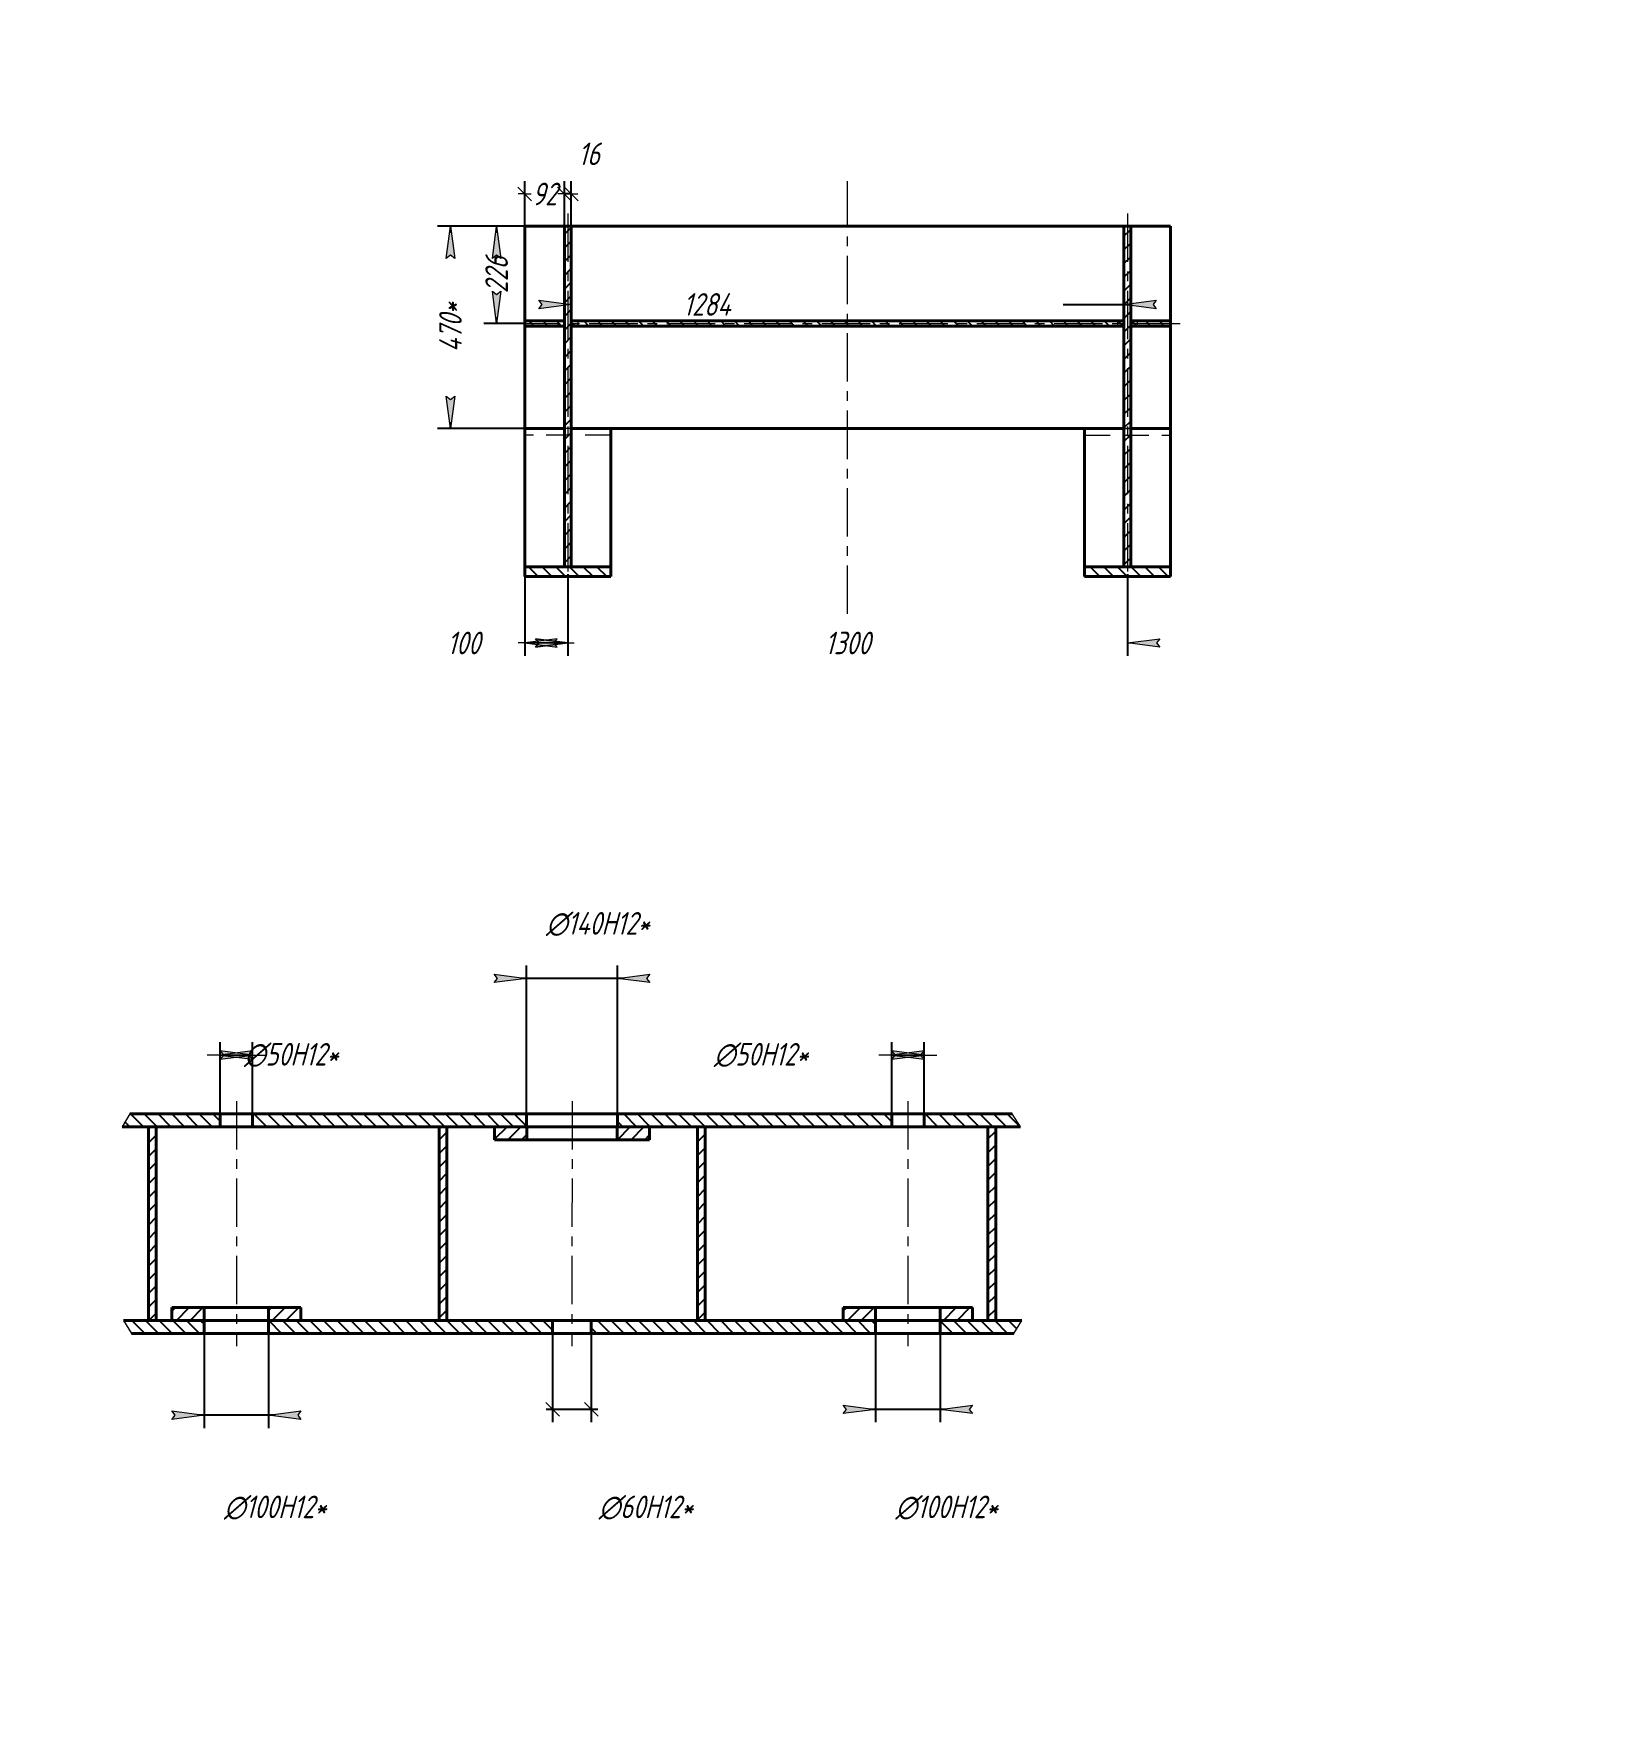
# Model space of a CAD drawing. Header units: millimetres. Extents: x 0 to 841, y 0 to 594.
# Drawn here: x 352.6 to 596.8, y 0 to 260.1 of the extents above; entities that cross this region are included whole.
import ezdxf

# ---------------------------------------------------------------- set-up
doc = ezdxf.new("R2010")
doc.units = ezdxf.units.MM
for name, pattern in [('K5LT_AXLED', [12, 7.5, -1.5, 1.5, -1.5]), ('K5LT_BASIC', [0]), ('K5LT_DASHED', [6, 4, -2]), ('K5LT_THIN', [0]), ('K5LT_THIN_INCLUDED_TO_HATCHING', [0])]:
    doc.linetypes.add(name, pattern=pattern)
doc.layers.add('Системный слой', color=7, linetype='Continuous')
doc.styles.add('KDIMTEXTSTYLE', font='GOST_AU.SHX', dxfattribs={"width": 0.96, "oblique": 15, "height": 5})
doc.dimstyles.new('KDIMSTYLE (0.07)', dxfattribs={"dimtxt": 5, "dimasz": 1, "dimexe": 2, "dimexo": 0.0625, "dimgap": 1, "dimtad": 1, "dimlfac": 15, "dimtxsty": 'KDIMTEXTSTYLE', "dimsah": 1, "dimcen": 0.09, "dimdle": 1, "dimadec": 0, "dimazin": 0, "dimtfac": 0.667, "dimtmove": 0, "dimatfit": 3, "dimfxl": 1, "dimtvp": 1, "dimtolj": 1, "dimtzin": 0, "dimarcsym": 0})
doc.dimstyles.new('KDIMSTYLE (0.10)', dxfattribs={"dimtxt": 5, "dimasz": 1, "dimexe": 2, "dimexo": 0.0625, "dimgap": 1, "dimtad": 1, "dimlfac": 10, "dimtxsty": 'KDIMTEXTSTYLE', "dimsah": 1, "dimcen": 0.09, "dimdle": 1, "dimadec": 0, "dimazin": 0, "dimtfac": 0.667, "dimtmove": 0, "dimatfit": 3, "dimfxl": 1, "dimtvp": 1, "dimtolj": 1, "dimtzin": 0, "dimarcsym": 0})
pattern_1 = [(135, (0, 0), (-1.060660171779821, -1.060660171779821), [])]
pattern_2 = [(45, (0, 0), (-1.060660171779821, 1.060660171779821), [])]

# ---------------------------------------------------------------- blocks, each defined once
blk = doc.blocks.new('U149')
at = {"layer": 'Системный слой', "color": 150, "linetype": 'K5LT_BASIC', "lineweight": 40, "true_color": 0x0080ff}
for p, q in [((434.7785156587731, 198.9171119457842), (428.6451823254399, 198.9171119457842)), ((441.9785156587732, 198.9171119460481), (435.8451823254398, 198.9171119457842))]:
    blk.add_line(p, q, dxfattribs=at)
at = {"layer": 'Системный слой', "color": 7, "linetype": 'K5LT_DASHED', "lineweight": 18}
blk.add_line((435.8451823254398, 198.9171119457842), (434.7785156587731, 198.9171119457842), dxfattribs=at)
blk = doc.blocks.new('U150')
at = {"layer": 'Системный слой', "color": 150, "linetype": 'K5LT_BASIC', "lineweight": 40, "true_color": 0x0080ff}
for p, q in [((515.3118489921065, 198.9171119460481), (521.4451823254399, 198.9171119457842)), ((522.5118489921065, 198.9171119457842), (528.6451823254399, 198.9171119457842))]:
    blk.add_line(p, q, dxfattribs=at)
at = {"layer": 'Системный слой', "color": 7, "linetype": 'K5LT_DASHED', "lineweight": 18}
blk.add_line((521.4451823254399, 198.9171119457842), (522.5118489921065, 198.9171119457842), dxfattribs=at)
blk = doc.blocks.new('U151')
at = {"layer": 'Системный слой', "color": 150, "linetype": 'K5LT_BASIC', "lineweight": 40, "true_color": 0x0080ff}
for p, q in [((434.7785156587732, 230.2504452790555), (428.6451823254399, 230.2504452790555)), ((521.4451823254399, 230.2504452790555), (435.8451823254399, 230.2504452790555)), ((528.6451823254399, 230.2504452790554), (522.5118489921065, 230.2504452790555))]:
    blk.add_line(p, q, dxfattribs=at)
at = {"layer": 'Системный слой', "color": 7, "linetype": 'K5LT_DASHED', "lineweight": 18}
for p, q in [((435.8451823254399, 230.2504452790555), (434.7785156587732, 230.2504452790555)), ((522.5118489921065, 230.2504452790555), (521.4451823254399, 230.2504452790555))]:
    blk.add_line(p, q, dxfattribs=at)
blk = doc.blocks.new('U152')
at = {"layer": 'Системный слой', "color": 150, "linetype": 'K5LT_BASIC', "lineweight": 40, "true_color": 0x0080ff}
for p, q in [((434.7785156587731, 198.9171119457842), (428.6451823254399, 198.9171119457842)), ((521.4451823254399, 198.9171119457842), (435.8451823254398, 198.9171119457842)), ((528.6451823254399, 198.9171119457842), (522.5118489921065, 198.9171119457842))]:
    blk.add_line(p, q, dxfattribs=at)
at = {"layer": 'Системный слой', "color": 7, "linetype": 'K5LT_DASHED', "lineweight": 18}
for p, q in [((435.8451823254398, 198.9171119457842), (434.7785156587731, 198.9171119457842)), ((522.5118489921065, 198.9171119457842), (521.4451823254399, 198.9171119457842))]:
    blk.add_line(p, q, dxfattribs=at)
blk = doc.blocks.new('U153')
at = {"layer": 'Системный слой', "color": 150, "linetype": 'K5LT_BASIC', "lineweight": 40, "true_color": 0x0080ff}
for p, q in [((428.6451823254399, 215.5837786123888), (428.6451823254399, 230.2504452790555)), ((428.6451823254399, 198.9171119457842), (428.6451823254399, 214.7837786123888))]:
    blk.add_line(p, q, dxfattribs=at)
at = {"layer": 'Системный слой', "color": 7, "linetype": 'K5LT_DASHED', "lineweight": 18}
blk.add_line((428.6451823254399, 214.7837786123888), (428.6451823254399, 215.5837786123888), dxfattribs=at)
blk = doc.blocks.new('U154')
at = {"layer": 'Системный слой', "color": 150, "linetype": 'K5LT_BASIC', "lineweight": 40, "true_color": 0x0080ff}
for p, q in [((528.6451823254399, 215.5837786123888), (528.6451823254399, 230.2504452790554)), ((528.6451823254399, 198.9171119457842), (528.6451823254399, 214.7837786123888))]:
    blk.add_line(p, q, dxfattribs=at)
at = {"layer": 'Системный слой', "color": 7, "linetype": 'K5LT_DASHED', "lineweight": 18}
blk.add_line((528.6451823254399, 214.7837786123888), (528.6451823254399, 215.5837786123888), dxfattribs=at)
blk = doc.blocks.new('KDIMARROW_01')
at = {"layer": 'Системный слой'}
blk.add_hatch(color=0, dxfattribs=at).paths.add_polyline_path([(-5, -0.6582624912261956), (0, 0), (-5, 0.658262491226197), (-4.5, 5.51091059616309e-16)])
at = {"layer": 'Системный слой', "color": 0, "linetype": 'K5LT_THIN', "lineweight": 18}
for p, q in [((-4.5, 5.51091059616309e-16), (-5, 0.658262491226197)), ((-5, 0.658262491226197), (0, 0)), ((0, 0), (-5, -0.6582624912261956)), ((-5, -0.6582624912261956), (-4.5, 5.51091059616309e-16)), ((0, 0), (-1, 0))]:
    blk.add_line(p, q, dxfattribs=at)
blk = doc.blocks.new('KDIMARROW_13')
at = {"layer": 'Системный слой', "color": 0, "linetype": 'K5LT_THIN', "lineweight": 18}
for p, q in [((-1.060500025749206, 1.060500025749207), (1.060500025749206, -1.060500025749207)), ((0, 0), (-1, 0)), ((0, 0), (1, -1.224646799147353e-16))]:
    blk.add_line(p, q, dxfattribs=at)
blk = doc.blocks.new('KDIMARROW_02')
at = {"layer": 'Системный слой'}
blk.add_hatch(color=0, dxfattribs=at).paths.add_polyline_path([(4.5, -5.51091059616309e-16), (5, 0.6582624912261956), (0, 0), (5, -0.658262491226197)])
at = {"layer": 'Системный слой', "color": 0, "linetype": 'K5LT_THIN', "lineweight": 18}
for p, q in [((0, 0), (-1, 0)), ((5, 0.6582624912261956), (0, 0)), ((0, 0), (5, -0.658262491226197)), ((0, 0), (7, -8.572527594031472e-16)), ((4.5, -5.51091059616309e-16), (5, 0.6582624912261956)), ((5, -0.658262491226197), (4.5, -5.51091059616309e-16))]:
    blk.add_line(p, q, dxfattribs=at)
blk = doc.blocks.new('U174')
at = {"layer": 'Системный слой', "color": 7, "linetype": 'K5LT_THIN_INCLUDED_TO_HATCHING', "lineweight": 18}
for p, q in [((367.4977516749658, 92.72700278865824), (366.2721218995735, 90.72700278865827)), ((505.4121104851039, 90.72700278865827), (504.1581709152668, 92.72700278865827)), ((366.4844453579092, 60.72700278865825), (367.7383849277462, 58.72700278865825)), ((504.3988041680471, 58.72700278865825), (505.6244339434395, 60.72700278865824))]:
    blk.add_line(p, q, dxfattribs=at)

msp = doc.modelspace()

# ---------------------------------------------------------------- hatches: boundary and pattern name
at = {"layer": 'Системный слой'}
h = msp.add_hatch(dxfattribs=at)
h.set_pattern_fill('', angle=45, style=0, pattern_type=0)
h.set_pattern_definition(pattern_2)
h.paths.add_polyline_path([(435.8451823254399, 230.2504452790554), (434.7785156587732, 230.2504452790554), (434.7785156587732, 177.4852539991517), (435.8451823254399, 177.4852539991517)])
h = msp.add_hatch(dxfattribs=at)
h.set_pattern_fill('', angle=45, style=0, pattern_type=0)
h.set_pattern_definition(pattern_2)
h.paths.add_polyline_path([(522.5118489921065, 230.2504452790554), (521.4451823254399, 230.2504452790554), (521.4451823254399, 177.4852539991517), (522.5118489921065, 177.4852539991517)])
h = msp.add_hatch(dxfattribs=at)
h.set_pattern_fill('', angle=135, style=0, pattern_type=0)
h.set_pattern_definition(pattern_1)
h.paths.add_polyline_path([(434.7785156587732, 214.7837786123888), (434.7785156587732, 215.5837786123888), (428.6451823254399, 215.5837786123888), (428.6451823254399, 214.7837786123888)])
h = msp.add_hatch(dxfattribs=at)
h.set_pattern_fill('', angle=135, style=0, pattern_type=0)
h.set_pattern_definition(pattern_1)
h.paths.add_polyline_path([(435.8451823254399, 214.7837786123888), (521.4451823254399, 214.7837786123888), (521.4451823254399, 215.5837786123888), (435.8451823254399, 215.5837786123888)])
h = msp.add_hatch(dxfattribs=at)
h.set_pattern_fill('', angle=135, style=0, pattern_type=0)
h.set_pattern_definition(pattern_1)
h.paths.add_polyline_path([(522.5118489921065, 215.5837786123888), (522.5118489921065, 214.7837786123888), (528.6451823254398, 214.7837786123888), (528.6451823254398, 215.5837786123888)])
h = msp.add_hatch(dxfattribs=at)
h.set_pattern_fill('', angle=135, style=0, pattern_type=0)
h.set_pattern_definition(pattern_1)
h.paths.add_polyline_path([(441.9785156587732, 177.4852539991693), (428.6451823254399, 177.4852539991693), (428.6451823254399, 175.9703237593518), (441.9785156587732, 175.9703237593518)])
h = msp.add_hatch(dxfattribs=at)
h.set_pattern_fill('', angle=135, style=0, pattern_type=0)
h.set_pattern_definition(pattern_1)
h.paths.add_polyline_path([(528.6451823254398, 177.4852539991693), (515.3118489921065, 177.4852539991693), (515.3118489921065, 175.9703237593518), (528.6451823254398, 175.9703237593518)])
h = msp.add_hatch(dxfattribs=at)
h.set_pattern_fill('', angle=135, style=0, pattern_type=0)
h.set_pattern_definition(pattern_1)
h.paths.add_polyline_path([(505.4121104851039, 90.72700278865825), (504.1581709152669, 92.72700278865825), (490.4785155128862, 92.72700278865825), (490.4785155128859, 90.72700278865825)])
h.paths.add_polyline_path([(485.478515804567, 90.72700278865825), (485.4785158045673, 92.72700278865825), (443.0224152641234, 92.72700278865825), (443.0224152641233, 90.72700278865825)])
h.paths.add_polyline_path([(428.9224152641234, 90.72700278865825), (428.9224152641235, 92.72700278865825), (386.4785155129328, 92.72700278865825), (386.4785155129328, 90.72700278865825)])
h.paths.add_polyline_path([(381.4785158046136, 90.72700278865825), (381.4785158046136, 92.72700278865825), (367.4977516749658, 92.72700278865824), (366.2721218995735, 90.72700278865825)])
h = msp.add_hatch(dxfattribs=at)
h.set_pattern_fill('', angle=45, style=0, pattern_type=0)
h.set_pattern_definition(pattern_2)
h.paths.add_polyline_path([(370.3785156587732, 60.72700278865824), (371.5785156587732, 60.72700278865823), (371.5785156587732, 90.72700278865824), (370.3785156587732, 90.72700278865824)])
h = msp.add_hatch(dxfattribs=at)
h.set_pattern_fill('', angle=45, style=0, pattern_type=0)
h.set_pattern_definition(pattern_2)
h.paths.add_polyline_path([(416.5785156587731, 90.72700278865827), (415.3785156587732, 90.72700278865827), (415.3785156587732, 60.72700278865827), (416.5785156587731, 60.72700278865827)])
h = msp.add_hatch(dxfattribs=at)
h.set_pattern_fill('', angle=45, style=0, pattern_type=0)
h.set_pattern_definition(pattern_2)
h.paths.add_polyline_path([(428.9724152641235, 90.72700278865824), (423.9724152641235, 90.72700278865824), (423.9724152641235, 88.72700278865824), (428.9724152641235, 88.72700278865824)])
h.paths.add_polyline_path([(447.9724152641235, 90.72700278865824), (442.9724152641235, 90.72700278865824), (442.9724152641235, 88.72700278865824), (447.9724152641235, 88.72700278865824)])
h = msp.add_hatch(dxfattribs=at)
h.set_pattern_fill('', angle=45, style=0, pattern_type=0)
h.set_pattern_definition(pattern_2)
h.paths.add_polyline_path([(456.5785156587731, 90.72700278865827), (455.3785156587732, 90.72700278865827), (455.3785156587732, 60.72700278865827), (456.5785156587731, 60.72700278865827)])
h = msp.add_hatch(dxfattribs=at)
h.set_pattern_fill('', angle=45, style=0, pattern_type=0)
h.set_pattern_definition(pattern_2)
h.paths.add_polyline_path([(500.3785156587732, 60.72700278865824), (501.5785156587732, 60.72700278865823), (501.5785156587732, 90.72700278865824), (500.3785156587732, 90.72700278865824)])
h = msp.add_hatch(dxfattribs=at)
h.set_pattern_fill('', angle=45, style=0, pattern_type=0)
h.set_pattern_definition(pattern_2)
h.paths.add_polyline_path([(378.9785157316934, 62.72700278865823), (373.9785156587732, 62.72700278865823), (373.9785156587732, 60.72700278865823), (378.9785157316934, 60.72700278865823)])
h.paths.add_polyline_path([(393.9785156587732, 62.72700278865823), (388.978515585853, 62.72700278865823), (388.978515585853, 60.72700278865823), (393.9785156587732, 60.72700278865823)])
h = msp.add_hatch(dxfattribs=at)
h.set_pattern_fill('', angle=45, style=0, pattern_type=0)
h.set_pattern_definition(pattern_2)
h.paths.add_polyline_path([(482.9785157316468, 62.72700278865815), (477.9785156587266, 62.72700278865815), (477.9785156587266, 60.72700278865815), (482.9785157316468, 60.72700278865815)])
h.paths.add_polyline_path([(497.9785156587266, 62.72700278865815), (492.9785155858065, 62.72700278865815), (492.9785155858065, 60.72700278865815), (497.9785156587266, 60.72700278865815)])
h = msp.add_hatch(dxfattribs=at)
h.set_pattern_fill('', angle=135, style=0, pattern_type=0)
h.set_pattern_definition(pattern_1)
h.paths.add_polyline_path([(504.3988041680471, 58.72700278865822), (505.6244339434394, 60.72700278865825), (492.9785155858065, 60.72700278865825), (492.978515585806, 58.72700278865825)])
h.paths.add_polyline_path([(482.9785157316468, 58.72700278865825), (482.9785157316472, 60.72700278865825), (438.9482339127151, 60.72700278865825), (438.9482339127146, 58.72700278865825)])
h.paths.add_polyline_path([(432.9483219302979, 58.72700278865825), (432.9483219302984, 60.72700278865825), (388.978515585853, 60.72700278865825), (388.978515585853, 58.72700278865825)])
h.paths.add_polyline_path([(378.9785157316934, 58.72700278865825), (378.9785157316934, 60.72700278865825), (366.4844453579092, 60.72700278865825), (367.7383849277463, 58.72700278865825)])

# ---------------------------------------------------------------- linework, layer by layer
at = {"layer": 'Системный слой', "color": 30, "linetype": 'K5LT_AXLED', "lineweight": 18, "true_color": 0xff8000}
for p, q in [((478.6451823254399, 170.1837786123888), (478.6451823254399, 237.2504452790554)), ((435.3118489921065, 232.2504452790554), (435.3118489921065, 175.8773814019239)), ((521.9785156587732, 232.2504452790554), (521.9785156587732, 175.8773814019239)), ((426.6451823254399, 215.1837786123888), (530.2451823254398, 215.1837786123888)), ((383.9785156587732, 94.72700278865827), (383.9785156587732, 56.72700278865825)), ((435.973835107449, 94.72700228466945), (435.9468580781809, 56.72700329264708)), ((487.9785156587267, 94.72700278865827), (487.9785156587266, 56.72700278865825))]:
    msp.add_line(p, q, dxfattribs=at)
at = {"layer": 'Системный слой', "color": 150, "linetype": 'K5LT_BASIC', "lineweight": 40, "true_color": 0x0080ff}
for p, q in [((435.8451823254399, 230.2504452790554), (434.7785156587732, 230.2504452790554)), ((434.7785156587732, 230.2504452790555), (434.7785156587732, 177.4852539991517)), ((435.8451823254399, 230.2504452790555), (435.8451823254399, 177.4852539991517)), ((522.5118489921065, 230.2504452790555), (521.4451823254399, 230.2504452790555)), ((521.4451823254399, 230.2504452790555), (521.4451823254399, 177.4852539991517)), ((522.5118489921065, 230.2504452790555), (522.5118489921065, 177.4852539991517)), ((428.6451823254399, 215.5837786123888), (434.7785156587732, 215.5837786123888)), ((428.6451823254399, 215.5837786123888), (428.6451823254399, 214.7837786123888)), ((428.6451823254399, 214.7837786123888), (434.7785156587732, 214.7837786123888)), ((434.7785156587732, 214.7837786123888), (434.7785156587732, 215.5837786123888)), ((435.8451823254399, 215.5837786123888), (521.4451823254399, 215.5837786123888)), ((435.8451823254399, 215.5837786123888), (435.8451823254399, 214.7837786123888)), ((435.8451823254399, 214.7837786123888), (521.4451823254399, 214.7837786123888)), ((521.4451823254399, 214.7837786123888), (521.4451823254399, 215.5837786123888)), ((528.6451823254399, 215.5837786123888), (522.5118489921065, 215.5837786123888)), ((522.5118489921065, 214.7837786123888), (522.5118489921065, 215.5837786123888)), ((528.6451823254399, 214.7837786123888), (522.5118489921065, 214.7837786123888)), ((528.6451823254399, 215.5837786123888), (528.6451823254399, 214.7837786123888)), ((428.6451823254399, 194.917111945986), (428.6451823254399, 198.9171119457842)), ((441.9785156587732, 194.917111945986), (441.9785156587732, 198.9171119460481)), ((515.3118489921065, 194.917111945986), (515.3118489921065, 198.9171119460481)), ((528.6451823254399, 194.917111945986), (528.6451823254399, 198.9171119457842)), ((428.6451823254399, 177.4852539991693), (428.6451823254399, 194.917111945986)), ((441.9785156587732, 177.4852539991693), (441.9785156587732, 194.917111945986)), ((515.3118489921065, 177.4852539991693), (515.3118489921065, 194.917111945986)), ((528.6451823254399, 177.4852539991693), (528.6451823254399, 194.917111945986)), ((428.6451823254399, 177.4852539991693), (428.6451823254399, 175.9703237593518)), ((441.9785156587732, 177.4852539991693), (428.6451823254399, 177.4852539991693)), ((435.8451823254399, 177.4852539991517), (434.7785156587732, 177.4852539991517)), ((441.9785156587732, 177.4852539991693), (441.9785156587732, 175.9703237593518)), ((515.3118489921065, 177.4852539991693), (515.3118489921065, 175.9703237593518)), ((515.3118489921065, 177.4852539991693), (528.6451823254399, 177.4852539991693)), ((522.5118489921065, 177.4852539991517), (521.4451823254399, 177.4852539991517)), ((528.6451823254399, 177.4852539991693), (528.6451823254399, 175.9703237593518)), ((441.9785156587732, 175.9703237593518), (428.6451823254399, 175.9703237593518)), ((515.3118489921065, 175.9703237593518), (528.6451823254399, 175.9703237593518)), ((367.4977516749658, 92.72700278865827), (381.4785158046136, 92.72700278865827)), ((381.4785158046136, 92.72700278865827), (386.4785155129328, 92.72700278865827)), ((381.4785158046136, 92.72700278865827), (381.4785158046136, 90.72700278865825)), ((386.4785155129328, 92.72700278865827), (386.4785155129328, 90.72700278865825)), ((386.4785155129328, 92.72700278865827), (428.9224152641234, 92.72700278865827)), ((428.9224152641234, 92.72700278865827), (443.0224152641234, 92.72700278865827)), ((428.9224152641234, 92.72700278865827), (428.9224152641234, 90.72700278865825)), ((443.0224152641234, 92.72700278865827), (485.478515804567, 92.72700278865827)), ((443.0224152641234, 92.72700278865827), (443.0224152641234, 90.72700278865825)), ((485.478515804567, 92.72700278865827), (490.4785155128862, 92.72700278865827)), ((485.478515804567, 92.72700278865827), (485.478515804567, 90.72700278865827)), ((490.4785155128862, 92.72700278865827), (504.1581709152669, 92.72700278865827)), ((490.4785155128862, 92.72700278865827), (490.4785155128862, 90.72700278865827)), ((366.2721218995736, 90.72700278865825), (381.4785158046136, 90.72700278865825)), ((371.5785156587732, 90.72700278865824), (370.3785156587732, 90.72700278865824)), ((370.3785156587732, 90.72700278865824), (370.3785156587732, 60.72700278865824)), ((371.5785156587732, 90.72700278865824), (371.5785156587732, 60.72700278865824)), ((381.4785158046136, 90.72700278865825), (386.4785155129328, 90.72700278865825)), ((386.4785155129328, 90.72700278865825), (428.9224152641234, 90.72700278865825)), ((415.3785156587732, 90.72700278865828), (415.3785156587732, 60.72700278865829)), ((416.5785156587731, 90.72700278865828), (415.3785156587732, 90.72700278865828)), ((416.5785156587731, 90.72700278865828), (416.5785156587731, 60.72700278865829)), ((423.9724152641235, 90.72700278865827), (428.9724152641235, 90.72700278865827)), ((423.9724152641235, 90.72700278865827), (423.9724152641235, 88.72700278865827)), ((423.9724152641235, 88.72700278865827), (428.9724152641235, 88.72700278865827)), ((428.9724152641235, 90.72700278865827), (442.9724152641235, 90.72700278865827)), ((428.9724152641235, 90.72700278865827), (428.9724152641235, 88.72700278865827)), ((428.9724152641235, 88.72700278865827), (442.9724152641235, 88.72700278865827)), ((442.9724152641235, 90.72700278865827), (447.9724152641235, 90.72700278865827)), ((442.9724152641235, 90.72700278865827), (442.9724152641235, 88.72700278865827)), ((442.9724152641235, 88.72700278865827), (447.9724152641235, 88.72700278865827)), ((443.0224152641234, 90.72700278865825), (485.478515804567, 90.72700278865827)), ((447.9724152641235, 88.72700278865827), (447.9724152641235, 90.72700278865827)), ((455.3785156587732, 90.72700278865828), (455.3785156587732, 60.72700278865828)), ((456.5785156587732, 90.72700278865828), (455.3785156587732, 90.72700278865828)), ((456.5785156587732, 90.72700278865828), (456.5785156587732, 60.72700278865828)), ((485.478515804567, 90.72700278865827), (490.4785155128862, 90.72700278865827)), ((490.4785155128862, 90.72700278865827), (505.4121104851039, 90.72700278865827)), ((500.3785156587732, 90.72700278865824), (501.5785156587732, 90.72700278865824)), ((500.3785156587732, 90.72700278865824), (500.3785156587732, 60.72700278865825)), ((501.5785156587732, 90.72700278865824), (501.5785156587732, 60.72700278865825)), ((373.9785156587732, 62.72700278865824), (378.9785157316934, 62.72700278865824)), ((373.9785156587732, 62.72700278865824), (373.9785156587732, 60.72700278865824)), ((378.9785157316933, 62.72700278865824), (388.978515585853, 62.72700278865824)), ((378.9785157316934, 62.72700278865824), (378.9785157316934, 60.72700278865825)), ((388.978515585853, 62.72700278865824), (393.9785156587731, 62.72700278865824)), ((388.978515585853, 62.72700278865824), (388.978515585853, 60.72700278865825)), ((393.9785156587732, 60.72700278865824), (393.9785156587732, 62.72700278865824)), ((477.9785156587266, 62.72700278865817), (482.9785157316468, 62.72700278865817)), ((477.9785156587266, 62.72700278865817), (477.9785156587266, 60.72700278865817)), ((482.9785157316468, 62.72700278865817), (492.9785155858065, 62.72700278865817)), ((482.9785157316468, 62.72700278865817), (482.9785157316468, 60.72700278865825)), ((492.9785155858065, 62.72700278865817), (497.9785156587266, 62.72700278865817)), ((492.9785155858065, 62.72700278865817), (492.9785155858065, 60.72700278865825)), ((497.9785156587266, 60.72700278865817), (497.9785156587266, 62.72700278865817)), ((366.4844453579092, 60.72700278865825), (378.9785157316934, 60.72700278865825)), ((370.3785156587732, 60.72700278865824), (371.5785156587732, 60.72700278865824)), ((373.9785156587732, 60.72700278865824), (378.9785157316934, 60.72700278865825)), ((378.9785157316934, 60.72700278865825), (388.978515585853, 60.72700278865825)), ((378.9785157316934, 60.72700278865825), (388.978515585853, 60.72700278865825)), ((378.9785157316934, 60.72700278865825), (378.9785157316934, 58.72700278865825)), ((388.978515585853, 60.72700278865825), (393.9785156587732, 60.72700278865824)), ((388.978515585853, 60.72700278865825), (388.978515585853, 58.72700278865825)), ((388.978515585853, 60.72700278865825), (432.9483219302979, 60.72700278865825)), ((415.3785156587732, 60.72700278865829), (416.5785156587731, 60.72700278865829)), ((432.9483219302979, 60.72700278865825), (438.9482339127151, 60.72700278865825)), ((432.9483219302979, 60.72700278865825), (432.9483219302979, 58.72700278865825)), ((438.9482339127151, 60.72700278865825), (482.9785157316468, 60.72700278865825)), ((438.9482339127151, 60.72700278865825), (438.9482339127151, 58.72700278865825)), ((455.3785156587732, 60.72700278865828), (456.5785156587732, 60.72700278865828)), ((477.9785156587266, 60.72700278865817), (482.9785157316468, 60.72700278865825)), ((482.9785157316468, 60.72700278865825), (492.9785155858065, 60.72700278865825)), ((482.9785157316468, 60.72700278865825), (492.9785155858065, 60.72700278865825)), ((482.9785157316468, 60.72700278865825), (482.9785157316468, 58.72700278865825)), ((492.9785155858065, 60.72700278865825), (497.9785156587266, 60.72700278865817)), ((492.9785155858065, 60.72700278865825), (505.6244339434395, 60.72700278865825)), ((492.9785155858065, 60.72700278865825), (492.9785155858065, 58.72700278865825)), ((501.5785156587732, 60.72700278865825), (500.3785156587732, 60.72700278865825)), ((367.7383849277463, 58.72700278865825), (378.9785157316934, 58.72700278865825)), ((378.9785157316934, 58.72700278865825), (388.978515585853, 58.72700278865825)), ((388.978515585853, 58.72700278865825), (432.9483219302979, 58.72700278865825)), ((432.9483219302979, 58.72700278865825), (438.9482339127151, 58.72700278865825)), ((438.9482339127151, 58.72700278865825), (482.9785157316468, 58.72700278865825)), ((482.9785157316468, 58.72700278865825), (492.9785155858065, 58.72700278865825)), ((492.9785155858065, 58.72700278865825), (504.3988041680471, 58.72700278865825))]:
    msp.add_line(p, q, dxfattribs=at)
at = {"layer": 'Системный слой', "color": 7, "linetype": 'K5LT_DASHED', "lineweight": 18}
for p, q in [((433.7785156587732, 215.5837786123888), (433.7785156587732, 214.7837786123888)), ((436.8451823254399, 215.5837786123888), (436.8451823254399, 214.7837786123888)), ((520.4451823254399, 215.5837786123888), (520.4451823254399, 214.7837786123888)), ((523.5118489921065, 215.5837786123888), (523.5118489921065, 214.7837786123888)), ((441.978515658773, 197.9101923886354), (428.6451823254396, 197.9101923886354)), ((515.3118489921064, 197.9101923886354), (528.6451823254397, 197.9101923886354))]:
    msp.add_line(p, q, dxfattribs=at)

# ---------------------------------------------------------------- block references
at = {"layer": 'Системный слой'}
for name in ['U151', 'U153', 'U154', 'U149', 'U152', 'U150', 'U174']:
    msp.add_blockref(name, (0, 0), dxfattribs=at)

# ---------------------------------------------------------------- dimensions: what is measured, and where the dimension line sits
at = {"layer": 'Системный слой', "color": 7}
for base, p1, p2, location, dimstyle, override in [((434.7785156587732, 235.2504452790554), (435.8451823254399, 230.2504452790554), (434.7785156587732, 230.2504452790554), (438.5948308377183, 241.4715881894705), 'KDIMSTYLE (0.07)', {"dimexo": 0, "dimtoh": 1, "dimpost": '\\H3.5;\\W0.965;\\Q15;<>', "dimblk1": 'KDIMARROW_13', "dimblk2": 'KDIMARROW_13', "dimse1": 0, "dimse2": 0, "dimclrt": 7, "dimtmove": 1, "dimtolj": 1}), ((428.6451823254399, 235.2504452790554), (434.7785156587732, 230.2504452790554), (428.6451823254399, 230.2504452790555), (431.7118489921065, 235.2504452790554), 'KDIMSTYLE (0.07)', {"dimexo": 0, "dimpost": '\\H3.5;\\W0.965;\\Q15;\\Q15;\\H3.5;\\W0.965;\\Q15;<>\\H3.5;\\W0.965;\\Q15;\\Q15;', "dimblk1": 'KDIMARROW_13', "dimblk2": 'KDIMARROW_13', "dimse1": 0, "dimse2": 0, "dimclrt": 7, "dimtolj": 1}), ((435.8451823254399, 218.1396766176605), (521.4451823254399, 209.2504452790555), (435.8451823254399, 209.2504452790555), (456.8451823254399, 218.1396766176605), 'KDIMSTYLE (0.07)', {"dimexo": 0, "dimpost": '\\H3.5;\\W0.965;\\Q15;<>', "dimblk1": 'KDIMARROW_01', "dimblk2": 'KDIMARROW_01', "dimse1": 0, "dimse2": 0, "dimclrt": 7, "dimtolj": 1}), ((428.6451823254399, 165.6860245997368), (435.3118489921065, 176.3304627556445), (428.6451823254399, 176.3304627556445), (419.1837555905156, 165.6860245997368), 'KDIMSTYLE (0.07)', {"dimexo": 0, "dimpost": '\\H3.5;\\W0.965;\\Q15;<>', "dimblk1": 'KDIMARROW_02', "dimblk2": 'KDIMARROW_02', "dimse1": 0, "dimse2": 0, "dimclrt": 7, "dimtolj": 1}), ((435.3118489921065, 165.6860245997368), (521.9785156587732, 176.3304627556445), (435.3118489921065, 176.3304627556445), (478.6451823254398, 165.6860245997368), 'KDIMSTYLE (0.07)', {"dimexo": 0, "dimpost": '\\H3.5;\\W0.965;\\Q15;<>', "dimblk1": 'KDIMARROW_01', "dimblk2": 'KDIMARROW_01', "dimse1": 0, "dimse2": 0, "dimclrt": 7, "dimtolj": 1}), ((381.4785158046136, 101.8503040189193), (386.4785155129328, 92.72700278865827), (381.4785158046136, 92.72700278865827), (392.4785152212521, 101.8503040189193), 'KDIMSTYLE (0.10)', {"dimexo": 0, "dimtoh": 1, "dimpost": '\\H3.5;\\W0.965;\\Q15;\\Q15;\\H3.5;\\W0.965;\\Q15;∅<>\\H3.5;\\W0.965;\\Q15;\\Q15;H12\\H3.5;\\W0.965;\\Q15;\\Q15;\\H3.5;\\W0.965;\\Q15;\\Q15;*\\Q15;', "dimblk1": 'KDIMARROW_02', "dimblk2": 'KDIMARROW_02', "dimse1": 0, "dimse2": 0, "dimclrt": 7, "dimtmove": 1, "dimtolj": 1}), ((485.478515804567, 101.8503040189193), (490.4785155128862, 90.72700278865827), (485.478515804567, 90.72700278865827), (465.2285170442102, 101.8503040189193), 'KDIMSTYLE (0.10)', {"dimexo": 0, "dimtoh": 1, "dimpost": '\\H3.5;\\W0.965;\\Q15;\\Q15;\\H3.5;\\W0.965;\\Q15;∅<>\\H3.5;\\W0.965;\\Q15;\\Q15;H12\\H3.5;\\W0.965;\\Q15;\\Q15;\\H3.5;\\W0.965;\\Q15;\\Q15;*\\Q15;', "dimblk1": 'KDIMARROW_02', "dimblk2": 'KDIMARROW_02', "dimse1": 0, "dimse2": 0, "dimclrt": 7, "dimtmove": 1, "dimtolj": 1}), ((378.9785157316934, 46.06248165714899), (388.978515585853, 60.72700278865825), (378.9785157316934, 60.72700278865825), (389.978515585853, 31.73104632980805), 'KDIMSTYLE (0.10)', {"dimexo": 0, "dimtoh": 1, "dimpost": '\\H3.5;\\W0.965;\\Q15;∅<>\\H3.5;\\W0.965;\\Q15;\\Q15;H12\\H3.5;\\W0.965;\\Q15;\\Q15;\\H3.5;\\W0.965;\\Q15;\\Q15;*', "dimblk1": 'KDIMARROW_01', "dimblk2": 'KDIMARROW_01', "dimse1": 0, "dimse2": 0, "dimclrt": 7, "dimtmove": 1, "dimtolj": 1}), ((482.9785157316468, 46.94955059451179), (492.9785155858065, 60.72700278865825), (482.9785157316468, 60.72700278865825), (493.9785155858065, 31.73104632980805), 'KDIMSTYLE (0.10)', {"dimexo": 0, "dimtoh": 1, "dimpost": '\\H3.5;\\W0.965;\\Q15;\\Q15;\\H3.5;\\W0.965;\\Q15;∅<>\\H3.5;\\W0.965;\\Q15;\\Q15;H12\\H3.5;\\W0.965;\\Q15;\\Q15;\\H3.5;\\W0.965;\\Q15;\\Q15;*\\Q15;', "dimblk1": 'KDIMARROW_01', "dimblk2": 'KDIMARROW_01', "dimse1": 0, "dimse2": 0, "dimclrt": 7, "dimtmove": 1, "dimtolj": 1}), ((432.9483219302979, 46.94955059451181), (438.9482339127151, 58.72700278865825), (432.9483219302979, 58.72700278865825), (447.3850662830128, 31.73104632980805), 'KDIMSTYLE (0.10)', {"dimexo": 0, "dimtoh": 1, "dimpost": '\\H3.5;\\W0.965;\\Q15;\\Q15;\\H3.5;\\W0.965;\\Q15;∅<>\\H3.5;\\W0.965;\\Q15;\\Q15;H12\\H3.5;\\W0.965;\\Q15;\\Q15;\\H3.5;\\W0.965;\\Q15;\\Q15;*\\Q15;', "dimblk1": 'KDIMARROW_13', "dimblk2": 'KDIMARROW_13', "dimse1": 0, "dimse2": 0, "dimclrt": 7, "dimtmove": 1, "dimtolj": 1})]:
    msp.add_linear_dim(base=base, p1=p1, p2=p2, location=location, dimstyle=dimstyle, override=override, dxfattribs=at).render()
for base, p1, location, override in [((417.1400738314658, 230.2504452790555), (428.6451823254399, 198.9171119457842), (417.1400738314658, 214.5837786124198), {"dimexo": 0, "dimpost": '\\H3.5;\\W0.965;\\Q15;<>\\H3.5;\\W0.965;\\Q15;\\Q15;*', "dimblk1": 'KDIMARROW_01', "dimblk2": 'KDIMARROW_01', "dimse1": 0, "dimse2": 0, "dimclrt": 7, "dimtolj": 1}), ((424.2840720610481, 230.2504452790555), (428.6451823254399, 215.1837786123888), (424.2840720610481, 222.7171119457221), {"dimexo": 0, "dimpost": '\\H3.5;\\W0.965;\\Q15;<>', "dimblk1": 'KDIMARROW_01', "dimblk2": 'KDIMARROW_01', "dimse1": 0, "dimse2": 0, "dimclrt": 7, "dimtolj": 1})]:
    msp.add_linear_dim(base=base, p1=p1, p2=(428.6451823254399, 230.2504452790555), angle=90, location=location, dimstyle='KDIMSTYLE (0.07)', override=override, dxfattribs=at).render()
msp.add_linear_dim(base=(428.9224152641234, 113.7316930457984), p1=(443.0224152641234, 92.72700278865827), p2=(428.9224152641234, 92.72700278865827), location=(439.9482341801277, 122.1403499094469), text='\\H3.5;\\W0.965;\\Q15;\\Q15;\\H3.5;\\W0.965;\\Q15;∅\\H3.5;\\W0.965;\\Q15;\\Q15;140\\Q15;\\H3.5;\\W0.965;\\Q15;\\Q15;H12\\H3.5;\\W0.965;\\Q15;\\Q15;\\H3.5;\\W0.965;\\Q15;\\Q15;*\\Q15;', dimstyle='KDIMSTYLE (0.10)', override={"dimexo": 0, "dimtoh": 1, "dimblk1": 'KDIMARROW_01', "dimblk2": 'KDIMARROW_01', "dimse1": 0, "dimse2": 0, "dimclrt": 7, "dimtmove": 1, "dimtolj": 1}, dxfattribs=at).render()

doc.saveas('drawing.dxf')
